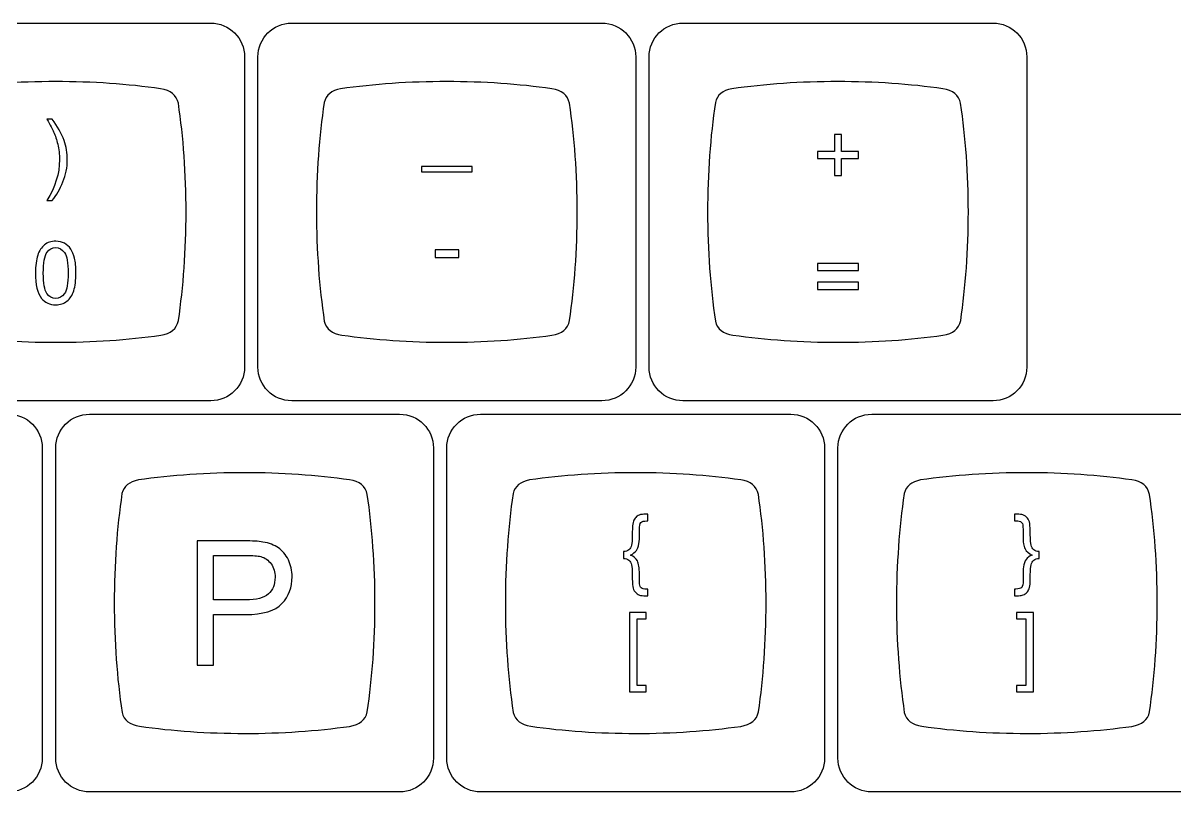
# Model space of a CAD drawing. Header units: millimetres. Extents: x -493 to 473, y -489 to 489.
# Drawn here: x -279.6 to -223.5, y -289.8 to -252.3 of the extents above; entities that cross this region are included whole.
import ezdxf

# ---------------------------------------------------------------- set-up
doc = ezdxf.new("R2010")
doc.units = ezdxf.units.MM
doc.header["$MEASUREMENT"] = 0
doc.layers.add('Layer 1', color=7, linetype='Continuous')

msp = doc.modelspace()

# ---------------------------------------------------------------- linework, layer by layer
at = {"layer": 'Layer 1', "color": 169}
for points in [[(-285.523, -270.7455), (-285.523, -270.7455), (-270.4156, -270.7455), (-270.4156, -270.7455), (-270.4156, -270.7455), (-269.5101, -270.7455), (-268.7693, -270.0047), (-268.7693, -269.0992), (-268.7693, -269.0992), (-268.7693, -269.0992), (-268.7693, -253.9918), (-268.7693, -253.9918), (-268.7693, -253.9918), (-268.7693, -253.0863), (-269.5101, -252.3455), (-270.4156, -252.3455), (-270.4156, -252.3455), (-270.4156, -252.3455), (-285.523, -252.3455), (-285.523, -252.3455), (-285.523, -252.3455), (-286.4285, -252.3455), (-287.1693, -253.0863), (-287.1693, -253.9918), (-287.1693, -253.9918), (-287.1693, -253.9918), (-287.1693, -269.0992), (-287.1693, -269.0992), (-287.1693, -269.0992), (-287.1693, -270.0047), (-286.4285, -270.7455), (-285.523, -270.7455)], [(-266.473, -270.7455), (-266.473, -270.7455), (-251.3656, -270.7455), (-251.3656, -270.7455), (-251.3656, -270.7455), (-250.4601, -270.7455), (-249.7193, -270.0047), (-249.7193, -269.0992), (-249.7193, -269.0992), (-249.7193, -269.0992), (-249.7193, -253.9918), (-249.7193, -253.9918), (-249.7193, -253.9918), (-249.7193, -253.0863), (-250.4601, -252.3455), (-251.3656, -252.3455), (-251.3656, -252.3455), (-251.3656, -252.3455), (-266.473, -252.3455), (-266.473, -252.3455), (-266.473, -252.3455), (-267.3785, -252.3455), (-268.1193, -253.0863), (-268.1193, -253.9918), (-268.1193, -253.9918), (-268.1193, -253.9918), (-268.1193, -269.0992), (-268.1193, -269.0992), (-268.1193, -269.0992), (-268.1193, -270.0047), (-267.3785, -270.7455), (-266.473, -270.7455)], [(-247.423, -270.7455), (-247.423, -270.7455), (-232.3156, -270.7455), (-232.3156, -270.7455), (-232.3156, -270.7455), (-231.4101, -270.7455), (-230.6693, -270.0047), (-230.6693, -269.0992), (-230.6693, -269.0992), (-230.6693, -269.0992), (-230.6693, -253.9918), (-230.6693, -253.9918), (-230.6693, -253.9918), (-230.6693, -253.0863), (-231.4101, -252.3455), (-232.3156, -252.3455), (-232.3156, -252.3455), (-232.3156, -252.3455), (-247.423, -252.3455), (-247.423, -252.3455), (-247.423, -252.3455), (-248.3285, -252.3455), (-249.0693, -253.0863), (-249.0693, -253.9918), (-249.0693, -253.9918), (-249.0693, -253.9918), (-249.0693, -269.0992), (-249.0693, -269.0992), (-249.0693, -269.0992), (-249.0693, -270.0047), (-248.3285, -270.7455), (-247.423, -270.7455)], [(-295.373, -289.7955), (-295.373, -289.7955), (-280.2656, -289.7955), (-280.2656, -289.7955), (-280.2656, -289.7955), (-279.3601, -289.7955), (-278.6193, -289.0547), (-278.6193, -288.1492), (-278.6193, -288.1492), (-278.6193, -288.1492), (-278.6193, -273.0418), (-278.6193, -273.0418), (-278.6193, -273.0418), (-278.6193, -272.1363), (-279.3601, -271.3955), (-280.2656, -271.3955), (-280.2656, -271.3955), (-280.2656, -271.3955), (-295.373, -271.3955), (-295.373, -271.3955), (-295.373, -271.3955), (-296.2785, -271.3955), (-297.0193, -272.1363), (-297.0193, -273.0418), (-297.0193, -273.0418), (-297.0193, -273.0418), (-297.0193, -288.1492), (-297.0193, -288.1492), (-297.0193, -288.1492), (-297.0193, -289.0547), (-296.2785, -289.7955), (-295.373, -289.7955)], [(-276.323, -289.7955), (-276.323, -289.7955), (-261.2156, -289.7955), (-261.2156, -289.7955), (-261.2156, -289.7955), (-260.3101, -289.7955), (-259.5693, -289.0547), (-259.5693, -288.1492), (-259.5693, -288.1492), (-259.5693, -288.1492), (-259.5693, -273.0418), (-259.5693, -273.0418), (-259.5693, -273.0418), (-259.5693, -272.1363), (-260.3101, -271.3955), (-261.2156, -271.3955), (-261.2156, -271.3955), (-261.2156, -271.3955), (-276.323, -271.3955), (-276.323, -271.3955), (-276.323, -271.3955), (-277.2285, -271.3955), (-277.9693, -272.1363), (-277.9693, -273.0418), (-277.9693, -273.0418), (-277.9693, -273.0418), (-277.9693, -288.1492), (-277.9693, -288.1492), (-277.9693, -288.1492), (-277.9693, -289.0547), (-277.2285, -289.7955), (-276.323, -289.7955)], [(-257.273, -289.7955), (-257.273, -289.7955), (-242.1656, -289.7955), (-242.1656, -289.7955), (-242.1656, -289.7955), (-241.2601, -289.7955), (-240.5193, -289.0547), (-240.5193, -288.1492), (-240.5193, -288.1492), (-240.5193, -288.1492), (-240.5193, -273.0418), (-240.5193, -273.0418), (-240.5193, -273.0418), (-240.5193, -272.1363), (-241.2601, -271.3955), (-242.1656, -271.3955), (-242.1656, -271.3955), (-242.1656, -271.3955), (-257.273, -271.3955), (-257.273, -271.3955), (-257.273, -271.3955), (-258.1785, -271.3955), (-258.9193, -272.1363), (-258.9193, -273.0418), (-258.9193, -273.0418), (-258.9193, -273.0418), (-258.9193, -288.1492), (-258.9193, -288.1492), (-258.9193, -288.1492), (-258.9193, -289.0547), (-258.1785, -289.7955), (-257.273, -289.7955)], [(-238.223, -289.7955), (-238.223, -289.7955), (-223.1156, -289.7955), (-223.1156, -289.7955), (-223.1156, -289.7955), (-222.2101, -289.7955), (-221.4693, -289.0547), (-221.4693, -288.1492), (-221.4693, -288.1492), (-221.4693, -288.1492), (-221.4693, -273.0418), (-221.4693, -273.0418), (-221.4693, -273.0418), (-221.4693, -272.1363), (-222.2101, -271.3955), (-223.1156, -271.3955), (-223.1156, -271.3955), (-223.1156, -271.3955), (-238.223, -271.3955), (-238.223, -271.3955), (-238.223, -271.3955), (-239.1285, -271.3955), (-239.8693, -272.1363), (-239.8693, -273.0418), (-239.8693, -273.0418), (-239.8693, -273.0418), (-239.8693, -288.1492), (-239.8693, -288.1492), (-239.8693, -288.1492), (-239.8693, -289.0547), (-239.1285, -289.7955), (-238.223, -289.7955)]]:
    msp.add_open_spline(points, degree=3, knots=[0, 0, 0, 0, 0.1111111, 0.1111111, 0.1111111, 0.1111111, 0.2222222, 0.2222222, 0.2222222, 0.2222222, 0.3333333, 0.3333333, 0.3333333, 0.3333333, 0.4444444, 0.4444444, 0.4444444, 0.4444444, 0.5555556, 0.5555556, 0.5555556, 0.5555556, 0.6666667, 0.6666667, 0.6666667, 0.6666667, 0.7777778, 0.7777778, 0.7777778, 0.7777778, 1, 1, 1, 1], dxfattribs=at)
at = {"layer": 'Layer 1', "color": 159}
for points in [[(-277.9691, -255.196), (-276.1785, -255.1965), (-274.4586, -255.3194), (-272.8564, -255.5449), (-272.8564, -255.5449), (-272.8564, -255.5449), (-272.8564, -255.545), (-272.8564, -255.545), (-272.8564, -255.545), (-272.3696, -255.6179), (-272.0797, -255.8505), (-271.9925, -256.2552), (-271.9925, -256.2552), (-271.7505, -257.9081), (-271.6182, -259.6897), (-271.6178, -261.5475), (-271.6178, -261.5475), (-271.6173, -263.4052), (-271.7488, -265.1868), (-271.99, -266.8397), (-271.99, -266.8397), (-272.077, -267.2439), (-272.3663, -267.4763), (-272.852, -267.5492), (-272.852, -267.5492), (-274.4545, -267.7741), (-276.1749, -267.8963), (-277.9662, -267.8959), (-277.9662, -267.8959), (-279.758, -267.8955), (-281.479, -267.7723), (-283.082, -267.5465), (-283.082, -267.5465), (-283.082, -267.5465), (-283.0819, -267.5461), (-283.0819, -267.5461), (-283.0819, -267.5461), (-283.5549, -267.4753), (-283.8421, -267.2536), (-283.938, -266.8696), (-283.938, -266.8696), (-284.183, -265.2075), (-284.3171, -263.4146), (-284.3175, -261.5445), (-284.3175, -261.5445), (-284.318, -259.6727), (-284.1845, -257.8783), (-283.9399, -256.215), (-283.9399, -256.215), (-283.8473, -255.8481), (-283.5793, -255.6301), (-283.1405, -255.5509), (-283.1405, -255.5509), (-281.5218, -255.3208), (-279.7817, -255.1956), (-277.9691, -255.196)], [(-258.9191, -255.196), (-257.1285, -255.1965), (-255.4086, -255.3194), (-253.8064, -255.5449), (-253.8064, -255.5449), (-253.8064, -255.5449), (-253.8064, -255.545), (-253.8064, -255.545), (-253.8064, -255.545), (-253.3196, -255.6179), (-253.0297, -255.8505), (-252.9425, -256.2552), (-252.9425, -256.2552), (-252.7005, -257.9081), (-252.5682, -259.6897), (-252.5678, -261.5475), (-252.5678, -261.5475), (-252.5673, -263.4052), (-252.6988, -265.1868), (-252.94, -266.8397), (-252.94, -266.8397), (-253.027, -267.2439), (-253.3163, -267.4763), (-253.802, -267.5492), (-253.802, -267.5492), (-255.4045, -267.7741), (-257.1249, -267.8963), (-258.9162, -267.8959), (-258.9162, -267.8959), (-260.708, -267.8955), (-262.429, -267.7723), (-264.032, -267.5465), (-264.032, -267.5465), (-264.032, -267.5465), (-264.0319, -267.5461), (-264.0319, -267.5461), (-264.0319, -267.5461), (-264.5049, -267.4753), (-264.7921, -267.2536), (-264.888, -266.8696), (-264.888, -266.8696), (-265.133, -265.2075), (-265.2671, -263.4146), (-265.2675, -261.5445), (-265.2675, -261.5445), (-265.268, -259.6727), (-265.1345, -257.8783), (-264.8899, -256.215), (-264.8899, -256.215), (-264.7973, -255.8481), (-264.5293, -255.6301), (-264.0905, -255.5509), (-264.0905, -255.5509), (-262.4718, -255.3208), (-260.7317, -255.1956), (-258.9191, -255.196)], [(-239.8691, -255.196), (-238.0785, -255.1965), (-236.3586, -255.3194), (-234.7564, -255.5449), (-234.7564, -255.5449), (-234.7564, -255.5449), (-234.7564, -255.545), (-234.7564, -255.545), (-234.7564, -255.545), (-234.2696, -255.6179), (-233.9797, -255.8505), (-233.8925, -256.2552), (-233.8925, -256.2552), (-233.6505, -257.9081), (-233.5182, -259.6897), (-233.5178, -261.5475), (-233.5178, -261.5475), (-233.5173, -263.4052), (-233.6488, -265.1868), (-233.89, -266.8397), (-233.89, -266.8397), (-233.977, -267.2439), (-234.2663, -267.4763), (-234.752, -267.5492), (-234.752, -267.5492), (-236.3545, -267.7741), (-238.0749, -267.8963), (-239.8662, -267.8959), (-239.8662, -267.8959), (-241.658, -267.8955), (-243.379, -267.7723), (-244.982, -267.5465), (-244.982, -267.5465), (-244.982, -267.5465), (-244.9819, -267.5461), (-244.9819, -267.5461), (-244.9819, -267.5461), (-245.4549, -267.4753), (-245.7421, -267.2536), (-245.838, -266.8696), (-245.838, -266.8696), (-246.083, -265.2075), (-246.2171, -263.4146), (-246.2175, -261.5445), (-246.2175, -261.5445), (-246.218, -259.6727), (-246.0845, -257.8783), (-245.8399, -256.215), (-245.8399, -256.215), (-245.7473, -255.8481), (-245.4793, -255.6301), (-245.0405, -255.5509), (-245.0405, -255.5509), (-243.4218, -255.3208), (-241.6817, -255.1956), (-239.8691, -255.196)], [(-268.7691, -274.246), (-266.9785, -274.2465), (-265.2586, -274.3694), (-263.6564, -274.5949), (-263.6564, -274.5949), (-263.6564, -274.5949), (-263.6564, -274.595), (-263.6564, -274.595), (-263.6564, -274.595), (-263.1696, -274.6679), (-262.8797, -274.9005), (-262.7925, -275.3052), (-262.7925, -275.3052), (-262.5505, -276.9581), (-262.4182, -278.7397), (-262.4178, -280.5975), (-262.4178, -280.5975), (-262.4173, -282.4552), (-262.5488, -284.2368), (-262.79, -285.8897), (-262.79, -285.8897), (-262.877, -286.2939), (-263.1663, -286.5263), (-263.652, -286.5992), (-263.652, -286.5992), (-265.2545, -286.8241), (-266.9749, -286.9463), (-268.7662, -286.9459), (-268.7662, -286.9459), (-270.558, -286.9455), (-272.279, -286.8223), (-273.882, -286.5965), (-273.882, -286.5965), (-273.882, -286.5965), (-273.8819, -286.5961), (-273.8819, -286.5961), (-273.8819, -286.5961), (-274.3549, -286.5253), (-274.6421, -286.3036), (-274.738, -285.9196), (-274.738, -285.9196), (-274.983, -284.2575), (-275.1171, -282.4646), (-275.1175, -280.5945), (-275.1175, -280.5945), (-275.118, -278.7227), (-274.9845, -276.9283), (-274.7399, -275.265), (-274.7399, -275.265), (-274.6473, -274.8981), (-274.3793, -274.6801), (-273.9405, -274.6009), (-273.9405, -274.6009), (-272.3218, -274.3708), (-270.5817, -274.2456), (-268.7691, -274.246)], [(-249.7191, -274.246), (-247.9285, -274.2465), (-246.2086, -274.3694), (-244.6064, -274.5949), (-244.6064, -274.5949), (-244.6064, -274.5949), (-244.6064, -274.595), (-244.6064, -274.595), (-244.6064, -274.595), (-244.1196, -274.6679), (-243.8297, -274.9005), (-243.7425, -275.3052), (-243.7425, -275.3052), (-243.5005, -276.9581), (-243.3682, -278.7397), (-243.3678, -280.5975), (-243.3678, -280.5975), (-243.3673, -282.4552), (-243.4988, -284.2368), (-243.74, -285.8897), (-243.74, -285.8897), (-243.827, -286.2939), (-244.1163, -286.5263), (-244.602, -286.5992), (-244.602, -286.5992), (-246.2045, -286.8241), (-247.9249, -286.9463), (-249.7162, -286.9459), (-249.7162, -286.9459), (-251.508, -286.9455), (-253.229, -286.8223), (-254.832, -286.5965), (-254.832, -286.5965), (-254.832, -286.5965), (-254.8319, -286.5961), (-254.8319, -286.5961), (-254.8319, -286.5961), (-255.3049, -286.5253), (-255.5921, -286.3036), (-255.688, -285.9196), (-255.688, -285.9196), (-255.933, -284.2575), (-256.0671, -282.4646), (-256.0675, -280.5945), (-256.0675, -280.5945), (-256.068, -278.7227), (-255.9345, -276.9283), (-255.6899, -275.265), (-255.6899, -275.265), (-255.5973, -274.8981), (-255.3293, -274.6801), (-254.8905, -274.6009), (-254.8905, -274.6009), (-253.2718, -274.3708), (-251.5317, -274.2456), (-249.7191, -274.246)], [(-230.6691, -274.246), (-228.8785, -274.2465), (-227.1586, -274.3694), (-225.5564, -274.5949), (-225.5564, -274.5949), (-225.5564, -274.5949), (-225.5564, -274.595), (-225.5564, -274.595), (-225.5564, -274.595), (-225.0696, -274.6679), (-224.7797, -274.9005), (-224.6925, -275.3052), (-224.6925, -275.3052), (-224.4505, -276.9581), (-224.3182, -278.7397), (-224.3178, -280.5975), (-224.3178, -280.5975), (-224.3173, -282.4552), (-224.4488, -284.2368), (-224.69, -285.8897), (-224.69, -285.8897), (-224.777, -286.2939), (-225.0663, -286.5263), (-225.552, -286.5992), (-225.552, -286.5992), (-227.1545, -286.8241), (-228.8749, -286.9463), (-230.6662, -286.9459), (-230.6662, -286.9459), (-232.458, -286.9455), (-234.179, -286.8223), (-235.782, -286.5965), (-235.782, -286.5965), (-235.782, -286.5965), (-235.7819, -286.5961), (-235.7819, -286.5961), (-235.7819, -286.5961), (-236.2549, -286.5253), (-236.5421, -286.3036), (-236.638, -285.9196), (-236.638, -285.9196), (-236.883, -284.2575), (-237.0171, -282.4646), (-237.0175, -280.5945), (-237.0175, -280.5945), (-237.018, -278.7227), (-236.8845, -276.9283), (-236.6399, -275.265), (-236.6399, -275.265), (-236.5473, -274.8981), (-236.2793, -274.6801), (-235.8405, -274.6009), (-235.8405, -274.6009), (-234.2218, -274.3708), (-232.4817, -274.2456), (-230.6691, -274.246)]]:
    msp.add_open_spline(points, degree=3, knots=[0, 0, 0, 0, 0.0666667, 0.0666667, 0.0666667, 0.0666667, 0.1333333, 0.1333333, 0.1333333, 0.1333333, 0.2, 0.2, 0.2, 0.2, 0.2666667, 0.2666667, 0.2666667, 0.2666667, 0.3333333, 0.3333333, 0.3333333, 0.3333333, 0.4, 0.4, 0.4, 0.4, 0.4666667, 0.4666667, 0.4666667, 0.4666667, 0.5333333, 0.5333333, 0.5333333, 0.5333333, 0.6, 0.6, 0.6, 0.6, 0.6666667, 0.6666667, 0.6666667, 0.6666667, 0.7333333, 0.7333333, 0.7333333, 0.7333333, 0.8, 0.8, 0.8, 0.8, 0.8666667, 0.8666667, 0.8666667, 0.8666667, 1, 1, 1, 1], dxfattribs=at)
at = {"layer": 'Layer 1', "color": 132}
for points, knots in [([(-278.1346, -260.9947), (-278.1346, -260.9947), (-278.4013, -260.9947), (-278.4013, -260.9947), (-278.4013, -260.9947), (-277.9892, -260.3336), (-277.7832, -259.6718), (-277.7832, -259.0093), (-277.7832, -259.0093), (-277.7832, -258.7503), (-277.8128, -258.4935), (-277.8721, -258.2388), (-277.8721, -258.2388), (-277.9187, -258.0321), (-277.9843, -257.8338), (-278.0682, -257.6433), (-278.0682, -257.6433), (-278.1219, -257.5199), (-278.2333, -257.3131), (-278.4013, -257.0239), (-278.4013, -257.0239), (-278.4013, -257.0239), (-278.1346, -257.0239), (-278.1346, -257.0239), (-278.1346, -257.0239), (-277.8763, -257.3696), (-277.6851, -257.7167), (-277.561, -258.0652), (-277.561, -258.0652), (-277.4551, -258.3651), (-277.4022, -258.6791), (-277.4022, -259.0072), (-277.4022, -259.0072), (-277.4022, -259.379), (-277.4735, -259.7388), (-277.616, -260.0859), (-277.616, -260.0859), (-277.7578, -260.4331), (-277.9307, -260.7358), (-278.1346, -260.9947)], [0, 0, 0, 0, 0.0909091, 0.0909091, 0.0909091, 0.0909091, 0.1818182, 0.1818182, 0.1818182, 0.1818182, 0.2727273, 0.2727273, 0.2727273, 0.2727273, 0.3636364, 0.3636364, 0.3636364, 0.3636364, 0.4545455, 0.4545455, 0.4545455, 0.4545455, 0.5454545, 0.5454545, 0.5454545, 0.5454545, 0.6363636, 0.6363636, 0.6363636, 0.6363636, 0.7272727, 0.7272727, 0.7272727, 0.7272727, 0.8181818, 0.8181818, 0.8181818, 0.8181818, 1, 1, 1, 1]), ([(-240.0433, -259.7776), (-240.0433, -259.7776), (-240.0433, -258.9479), (-240.0433, -258.9479), (-240.0433, -258.9479), (-240.0433, -258.9479), (-240.8688, -258.9479), (-240.8688, -258.9479), (-240.8688, -258.9479), (-240.8688, -258.9479), (-240.8688, -258.6008), (-240.8688, -258.6008), (-240.8688, -258.6008), (-240.8688, -258.6008), (-240.0433, -258.6008), (-240.0433, -258.6008), (-240.0433, -258.6008), (-240.0433, -258.6008), (-240.0433, -257.7753), (-240.0433, -257.7753), (-240.0433, -257.7753), (-240.0433, -257.7753), (-239.692, -257.7753), (-239.692, -257.7753), (-239.692, -257.7753), (-239.692, -257.7753), (-239.692, -258.6008), (-239.692, -258.6008), (-239.692, -258.6008), (-239.692, -258.6008), (-238.8665, -258.6008), (-238.8665, -258.6008), (-238.8665, -258.6008), (-238.8665, -258.6008), (-238.8665, -258.9479), (-238.8665, -258.9479), (-238.8665, -258.9479), (-238.8665, -258.9479), (-239.692, -258.9479), (-239.692, -258.9479), (-239.692, -258.9479), (-239.692, -258.9479), (-239.692, -259.7776), (-239.692, -259.7776), (-239.692, -259.7776), (-239.692, -259.7776), (-240.0433, -259.7776), (-240.0433, -259.7776)], [0, 0, 0, 0, 0.0769231, 0.0769231, 0.0769231, 0.0769231, 0.1538462, 0.1538462, 0.1538462, 0.1538462, 0.2307692, 0.2307692, 0.2307692, 0.2307692, 0.3076923, 0.3076923, 0.3076923, 0.3076923, 0.3846154, 0.3846154, 0.3846154, 0.3846154, 0.4615385, 0.4615385, 0.4615385, 0.4615385, 0.5384615, 0.5384615, 0.5384615, 0.5384615, 0.6153846, 0.6153846, 0.6153846, 0.6153846, 0.6923077, 0.6923077, 0.6923077, 0.6923077, 0.7692308, 0.7692308, 0.7692308, 0.7692308, 0.8461538, 0.8461538, 0.8461538, 0.8461538, 1, 1, 1, 1]), ([(-260.1496, -259.5998), (-260.1496, -259.5998), (-260.1496, -259.3331), (-260.1496, -259.3331), (-260.1496, -259.3331), (-260.1496, -259.3331), (-257.6858, -259.3331), (-257.6858, -259.3331), (-257.6858, -259.3331), (-257.6858, -259.3331), (-257.6858, -259.5998), (-257.6858, -259.5998), (-257.6858, -259.5998), (-257.6858, -259.5998), (-260.1496, -259.5998), (-260.1496, -259.5998)], [0, 0, 0, 0, 0.2, 0.2, 0.2, 0.2, 0.4, 0.4, 0.4, 0.4, 0.6, 0.6, 0.6, 0.6, 1, 1, 1, 1]), ([(-278.954, -264.5215), (-278.954, -264.1638), (-278.9173, -263.8745), (-278.8439, -263.6558), (-278.8439, -263.6558), (-278.7699, -263.4364), (-278.6605, -263.2678), (-278.5151, -263.1499), (-278.5151, -263.1499), (-278.3705, -263.0321), (-278.1878, -262.9736), (-277.9676, -262.9736), (-277.9676, -262.9736), (-277.8054, -262.9736), (-277.6628, -263.006), (-277.5394, -263.0716), (-277.5394, -263.0716), (-277.4166, -263.1372), (-277.315, -263.2318), (-277.236, -263.3553), (-277.236, -263.3553), (-277.157, -263.478), (-277.0949, -263.6283), (-277.0497, -263.8054), (-277.0497, -263.8054), (-277.0039, -263.9825), (-276.9813, -264.2217), (-276.9813, -264.5215), (-276.9813, -264.5215), (-276.9813, -264.8771), (-277.018, -265.165), (-277.0906, -265.3837), (-277.0906, -265.3837), (-277.1633, -265.6031), (-277.2727, -265.7718), (-277.418, -265.8903), (-277.418, -265.8903), (-277.5627, -266.0088), (-277.7461, -266.0681), (-277.9676, -266.0681), (-277.9676, -266.0681), (-278.259, -266.0681), (-278.4883, -265.9644), (-278.6548, -265.7562), (-278.6548, -265.7562), (-278.8545, -265.5022), (-278.954, -265.0909), (-278.954, -264.5215)], [0, 0, 0, 0, 0.0769231, 0.0769231, 0.0769231, 0.0769231, 0.1538462, 0.1538462, 0.1538462, 0.1538462, 0.2307692, 0.2307692, 0.2307692, 0.2307692, 0.3076923, 0.3076923, 0.3076923, 0.3076923, 0.3846154, 0.3846154, 0.3846154, 0.3846154, 0.4615385, 0.4615385, 0.4615385, 0.4615385, 0.5384615, 0.5384615, 0.5384615, 0.5384615, 0.6153846, 0.6153846, 0.6153846, 0.6153846, 0.6923077, 0.6923077, 0.6923077, 0.6923077, 0.7692308, 0.7692308, 0.7692308, 0.7692308, 0.8461538, 0.8461538, 0.8461538, 0.8461538, 1, 1, 1, 1]), ([(-278.573, -264.5229), (-278.573, -265.0218), (-278.5151, -265.3534), (-278.3987, -265.5171), (-278.3987, -265.5171), (-278.2823, -265.6815), (-278.1384, -265.7633), (-277.9676, -265.7633), (-277.9676, -265.7633), (-277.7969, -265.7633), (-277.653, -265.6808), (-277.5366, -265.5164), (-277.5366, -265.5164), (-277.4201, -265.3513), (-277.3623, -265.0204), (-277.3623, -264.5229), (-277.3623, -264.5229), (-277.3623, -264.0241), (-277.4201, -263.6925), (-277.5366, -263.5288), (-277.5366, -263.5288), (-277.6523, -263.3644), (-277.7976, -263.2826), (-277.9719, -263.2826), (-277.9719, -263.2826), (-278.1426, -263.2826), (-278.2795, -263.3553), (-278.3818, -263.4999), (-278.3818, -263.4999), (-278.5095, -263.684), (-278.573, -264.0255), (-278.573, -264.5229)], [0, 0, 0, 0, 0.1111111, 0.1111111, 0.1111111, 0.1111111, 0.2222222, 0.2222222, 0.2222222, 0.2222222, 0.3333333, 0.3333333, 0.3333333, 0.3333333, 0.4444444, 0.4444444, 0.4444444, 0.4444444, 0.5555556, 0.5555556, 0.5555556, 0.5555556, 0.6666667, 0.6666667, 0.6666667, 0.6666667, 0.7777778, 0.7777778, 0.7777778, 0.7777778, 1, 1, 1, 1]), ([(-259.4826, -263.7588), (-259.4826, -263.7588), (-259.4826, -263.3863), (-259.4826, -263.3863), (-259.4826, -263.3863), (-259.4826, -263.3863), (-258.3311, -263.3863), (-258.3311, -263.3863), (-258.3311, -263.3863), (-258.3311, -263.3863), (-258.3311, -263.7588), (-258.3311, -263.7588), (-258.3311, -263.7588), (-258.3311, -263.7588), (-259.4826, -263.7588), (-259.4826, -263.7588)], [0, 0, 0, 0, 0.2, 0.2, 0.2, 0.2, 0.4, 0.4, 0.4, 0.4, 0.6, 0.6, 0.6, 0.6, 1, 1, 1, 1]), ([(-238.8707, -264.3981), (-238.8707, -264.3981), (-240.8688, -264.3981), (-240.8688, -264.3981), (-240.8688, -264.3981), (-240.8688, -264.3981), (-240.8688, -264.051), (-240.8688, -264.051), (-240.8688, -264.051), (-240.8688, -264.051), (-238.8707, -264.051), (-238.8707, -264.051), (-238.8707, -264.051), (-238.8707, -264.051), (-238.8707, -264.3981), (-238.8707, -264.3981)], [0, 0, 0, 0, 0.2, 0.2, 0.2, 0.2, 0.4, 0.4, 0.4, 0.4, 0.6, 0.6, 0.6, 0.6, 1, 1, 1, 1]), ([(-238.8707, -265.3167), (-238.8707, -265.3167), (-240.8688, -265.3167), (-240.8688, -265.3167), (-240.8688, -265.3167), (-240.8688, -265.3167), (-240.8688, -264.9696), (-240.8688, -264.9696), (-240.8688, -264.9696), (-240.8688, -264.9696), (-238.8707, -264.9696), (-238.8707, -264.9696), (-238.8707, -264.9696), (-238.8707, -264.9696), (-238.8707, -265.3167), (-238.8707, -265.3167)], [0, 0, 0, 0, 0.2, 0.2, 0.2, 0.2, 0.4, 0.4, 0.4, 0.4, 0.6, 0.6, 0.6, 0.6, 1, 1, 1, 1]), ([(-250.3146, -278.0852), (-250.208, -278.0824), (-250.1212, -278.0542), (-250.0542, -277.9992), (-250.0542, -277.9992), (-249.9872, -277.9448), (-249.942, -277.8701), (-249.9202, -277.7755), (-249.9202, -277.7755), (-249.8983, -277.6803), (-249.8863, -277.518), (-249.8849, -277.288), (-249.8849, -277.288), (-249.8842, -277.058), (-249.8807, -276.9063), (-249.8743, -276.8329), (-249.8743, -276.8329), (-249.8616, -276.7172), (-249.839, -276.6248), (-249.8052, -276.5542), (-249.8052, -276.5542), (-249.772, -276.4844), (-249.7304, -276.4279), (-249.681, -276.3856), (-249.681, -276.3856), (-249.6316, -276.3439), (-249.5681, -276.3115), (-249.4912, -276.2896), (-249.4912, -276.2896), (-249.439, -276.2762), (-249.3543, -276.2692), (-249.2358, -276.2692), (-249.2358, -276.2692), (-249.2358, -276.2692), (-249.1208, -276.2692), (-249.1208, -276.2692), (-249.1208, -276.2692), (-249.1208, -276.2692), (-249.1208, -276.5951), (-249.1208, -276.5951), (-249.1208, -276.5951), (-249.1208, -276.5951), (-249.1843, -276.5951), (-249.1843, -276.5951), (-249.1843, -276.5951), (-249.3261, -276.5951), (-249.4199, -276.6212), (-249.4665, -276.6727), (-249.4665, -276.6727), (-249.5124, -276.7242), (-249.5356, -276.8392), (-249.5356, -277.0185), (-249.5356, -277.0185), (-249.5356, -277.379), (-249.5434, -277.6069), (-249.5589, -277.7021), (-249.5589, -277.7021), (-249.5836, -277.8496), (-249.6267, -277.9632), (-249.6866, -278.0429), (-249.6866, -278.0429), (-249.7473, -278.1226), (-249.8418, -278.1939), (-249.9717, -278.2553), (-249.9717, -278.2553), (-249.8186, -278.3188), (-249.7078, -278.4154), (-249.6387, -278.5453), (-249.6387, -278.5453), (-249.5702, -278.6751), (-249.5356, -278.8882), (-249.5356, -279.1838), (-249.5356, -279.1838), (-249.5356, -279.4519), (-249.5342, -279.6113), (-249.5314, -279.6621), (-249.5314, -279.6621), (-249.5201, -279.756), (-249.4926, -279.8209), (-249.4482, -279.8583), (-249.4482, -279.8583), (-249.403, -279.8957), (-249.3155, -279.914), (-249.185, -279.914), (-249.185, -279.914), (-249.185, -279.914), (-249.1208, -279.914), (-249.1208, -279.914), (-249.1208, -279.914), (-249.1208, -279.914), (-249.1208, -280.24), (-249.1208, -280.24), (-249.1208, -280.24), (-249.1208, -280.24), (-249.2365, -280.24), (-249.2365, -280.24), (-249.2365, -280.24), (-249.3712, -280.24), (-249.4693, -280.2287), (-249.53, -280.2068), (-249.53, -280.2068), (-249.6175, -280.1751), (-249.6909, -280.1243), (-249.7487, -280.053), (-249.7487, -280.053), (-249.8066, -279.9825), (-249.844, -279.8929), (-249.8609, -279.7842), (-249.8609, -279.7842), (-249.8785, -279.6756), (-249.8877, -279.497), (-249.8891, -279.2494), (-249.8891, -279.2494), (-249.8905, -279.0018), (-249.9025, -278.8303), (-249.9244, -278.7358), (-249.9244, -278.7358), (-249.9463, -278.6405), (-249.99, -278.5657), (-250.0563, -278.5107), (-250.0563, -278.5107), (-250.1234, -278.4557), (-250.2087, -278.4267), (-250.3146, -278.4239), (-250.3146, -278.4239), (-250.3146, -278.4239), (-250.3146, -278.0852), (-250.3146, -278.0852)], [0, 0, 0, 0, 0.030303, 0.030303, 0.030303, 0.030303, 0.0606061, 0.0606061, 0.0606061, 0.0606061, 0.0909091, 0.0909091, 0.0909091, 0.0909091, 0.1212121, 0.1212121, 0.1212121, 0.1212121, 0.1515152, 0.1515152, 0.1515152, 0.1515152, 0.1818182, 0.1818182, 0.1818182, 0.1818182, 0.2121212, 0.2121212, 0.2121212, 0.2121212, 0.2424242, 0.2424242, 0.2424242, 0.2424242, 0.2727273, 0.2727273, 0.2727273, 0.2727273, 0.3030303, 0.3030303, 0.3030303, 0.3030303, 0.3333333, 0.3333333, 0.3333333, 0.3333333, 0.3636364, 0.3636364, 0.3636364, 0.3636364, 0.3939394, 0.3939394, 0.3939394, 0.3939394, 0.4242424, 0.4242424, 0.4242424, 0.4242424, 0.4545455, 0.4545455, 0.4545455, 0.4545455, 0.4848485, 0.4848485, 0.4848485, 0.4848485, 0.5151515, 0.5151515, 0.5151515, 0.5151515, 0.5454545, 0.5454545, 0.5454545, 0.5454545, 0.5757576, 0.5757576, 0.5757576, 0.5757576, 0.6060606, 0.6060606, 0.6060606, 0.6060606, 0.6363636, 0.6363636, 0.6363636, 0.6363636, 0.6666667, 0.6666667, 0.6666667, 0.6666667, 0.6969697, 0.6969697, 0.6969697, 0.6969697, 0.7272727, 0.7272727, 0.7272727, 0.7272727, 0.7575758, 0.7575758, 0.7575758, 0.7575758, 0.7878788, 0.7878788, 0.7878788, 0.7878788, 0.8181818, 0.8181818, 0.8181818, 0.8181818, 0.8484848, 0.8484848, 0.8484848, 0.8484848, 0.8787879, 0.8787879, 0.8787879, 0.8787879, 0.9090909, 0.9090909, 0.9090909, 0.9090909, 0.9393939, 0.9393939, 0.9393939, 0.9393939, 1, 1, 1, 1]), ([(-230.0703, -278.0847), (-230.0703, -278.0847), (-230.0703, -278.4234), (-230.0703, -278.4234), (-230.0703, -278.4234), (-230.1768, -278.4262), (-230.2636, -278.4552), (-230.3307, -278.5102), (-230.3307, -278.5102), (-230.3977, -278.5652), (-230.4428, -278.64), (-230.4647, -278.7338), (-230.4647, -278.7338), (-230.4866, -278.8284), (-230.4986, -278.99), (-230.5, -279.22), (-230.5, -279.22), (-230.5007, -279.45), (-230.5042, -279.601), (-230.5106, -279.6743), (-230.5106, -279.6743), (-230.5233, -279.7908), (-230.5459, -279.8839), (-230.5797, -279.9537), (-230.5797, -279.9537), (-230.6136, -280.0229), (-230.6552, -280.0786), (-230.7053, -280.121), (-230.7053, -280.121), (-230.7547, -280.1626), (-230.8182, -280.195), (-230.8958, -280.2169), (-230.8958, -280.2169), (-230.948, -280.2317), (-231.0334, -280.2395), (-231.1526, -280.2395), (-231.1526, -280.2395), (-231.1526, -280.2395), (-231.2683, -280.2395), (-231.2683, -280.2395), (-231.2683, -280.2395), (-231.2683, -280.2395), (-231.2683, -279.9135), (-231.2683, -279.9135), (-231.2683, -279.9135), (-231.2683, -279.9135), (-231.2041, -279.9135), (-231.2041, -279.9135), (-231.2041, -279.9135), (-231.0609, -279.9135), (-230.9664, -279.8874), (-230.9191, -279.8359), (-230.9191, -279.8359), (-230.8725, -279.7844), (-230.8492, -279.6687), (-230.8492, -279.4888), (-230.8492, -279.4888), (-230.8492, -279.1445), (-230.8436, -278.9272), (-230.8323, -278.8347), (-230.8323, -278.8347), (-230.8104, -278.6823), (-230.766, -278.5603), (-230.6997, -278.4686), (-230.6997, -278.4686), (-230.6326, -278.3768), (-230.5388, -278.3063), (-230.4167, -278.2548), (-230.4167, -278.2548), (-230.5769, -278.1793), (-230.6898, -278.0791), (-230.7554, -277.9549), (-230.7554, -277.9549), (-230.821, -277.83), (-230.8535, -277.6198), (-230.8535, -277.3235), (-230.8535, -277.3235), (-230.8535, -277.0553), (-230.8549, -276.8945), (-230.8577, -276.8423), (-230.8577, -276.8423), (-230.8676, -276.7505), (-230.8944, -276.6856), (-230.9395, -276.6497), (-230.9395, -276.6497), (-230.9847, -276.613), (-231.0729, -276.5946), (-231.2041, -276.5946), (-231.2041, -276.5946), (-231.2041, -276.5946), (-231.2683, -276.5946), (-231.2683, -276.5946), (-231.2683, -276.5946), (-231.2683, -276.5946), (-231.2683, -276.2687), (-231.2683, -276.2687), (-231.2683, -276.2687), (-231.2683, -276.2687), (-231.1526, -276.2687), (-231.1526, -276.2687), (-231.1526, -276.2687), (-231.0179, -276.2687), (-230.9198, -276.2799), (-230.8591, -276.3018), (-230.8591, -276.3018), (-230.7709, -276.3322), (-230.6982, -276.383), (-230.6404, -276.4549), (-230.6404, -276.4549), (-230.5825, -276.5262), (-230.5451, -276.6165), (-230.5282, -276.7251), (-230.5282, -276.7251), (-230.5106, -276.8338), (-230.5014, -277.0123), (-230.5, -277.2607), (-230.5, -277.2607), (-230.4986, -277.5083), (-230.4866, -277.6798), (-230.4647, -277.7736), (-230.4647, -277.7736), (-230.4428, -277.8681), (-230.3977, -277.9429), (-230.3307, -277.998), (-230.3307, -277.998), (-230.2636, -278.053), (-230.1768, -278.0819), (-230.0703, -278.0847)], [0, 0, 0, 0, 0.030303, 0.030303, 0.030303, 0.030303, 0.0606061, 0.0606061, 0.0606061, 0.0606061, 0.0909091, 0.0909091, 0.0909091, 0.0909091, 0.1212121, 0.1212121, 0.1212121, 0.1212121, 0.1515152, 0.1515152, 0.1515152, 0.1515152, 0.1818182, 0.1818182, 0.1818182, 0.1818182, 0.2121212, 0.2121212, 0.2121212, 0.2121212, 0.2424242, 0.2424242, 0.2424242, 0.2424242, 0.2727273, 0.2727273, 0.2727273, 0.2727273, 0.3030303, 0.3030303, 0.3030303, 0.3030303, 0.3333333, 0.3333333, 0.3333333, 0.3333333, 0.3636364, 0.3636364, 0.3636364, 0.3636364, 0.3939394, 0.3939394, 0.3939394, 0.3939394, 0.4242424, 0.4242424, 0.4242424, 0.4242424, 0.4545455, 0.4545455, 0.4545455, 0.4545455, 0.4848485, 0.4848485, 0.4848485, 0.4848485, 0.5151515, 0.5151515, 0.5151515, 0.5151515, 0.5454545, 0.5454545, 0.5454545, 0.5454545, 0.5757576, 0.5757576, 0.5757576, 0.5757576, 0.6060606, 0.6060606, 0.6060606, 0.6060606, 0.6363636, 0.6363636, 0.6363636, 0.6363636, 0.6666667, 0.6666667, 0.6666667, 0.6666667, 0.6969697, 0.6969697, 0.6969697, 0.6969697, 0.7272727, 0.7272727, 0.7272727, 0.7272727, 0.7575758, 0.7575758, 0.7575758, 0.7575758, 0.7878788, 0.7878788, 0.7878788, 0.7878788, 0.8181818, 0.8181818, 0.8181818, 0.8181818, 0.8484848, 0.8484848, 0.8484848, 0.8484848, 0.8787879, 0.8787879, 0.8787879, 0.8787879, 0.9090909, 0.9090909, 0.9090909, 0.9090909, 0.9393939, 0.9393939, 0.9393939, 0.9393939, 1, 1, 1, 1]), ([(-271.085, -283.6266), (-271.085, -283.6266), (-271.085, -277.5644), (-271.085, -277.5644), (-271.085, -277.5644), (-271.085, -277.5644), (-268.7961, -277.5644), (-268.7961, -277.5644), (-268.7961, -277.5644), (-268.394, -277.5644), (-268.0863, -277.5842), (-267.8733, -277.6223), (-267.8733, -277.6223), (-267.5755, -277.6717), (-267.3257, -277.7662), (-267.124, -277.9045), (-267.124, -277.9045), (-266.9222, -278.0442), (-266.7599, -278.239), (-266.6371, -278.4887), (-266.6371, -278.4887), (-266.5144, -278.7385), (-266.4537, -279.0137), (-266.4537, -279.3142), (-266.4537, -279.3142), (-266.4537, -279.8279), (-266.6174, -280.2639), (-266.9462, -280.6195), (-266.9462, -280.6195), (-267.2735, -280.9765), (-267.8676, -281.1543), (-268.7256, -281.1543), (-268.7256, -281.1543), (-268.7256, -281.1543), (-270.2806, -281.1543), (-270.2806, -281.1543), (-270.2806, -281.1543), (-270.2806, -281.1543), (-270.2806, -283.6266), (-270.2806, -283.6266), (-270.2806, -283.6266), (-270.2806, -283.6266), (-271.085, -283.6266), (-271.085, -283.6266)], [0, 0, 0, 0, 0.0833333, 0.0833333, 0.0833333, 0.0833333, 0.1666667, 0.1666667, 0.1666667, 0.1666667, 0.25, 0.25, 0.25, 0.25, 0.3333333, 0.3333333, 0.3333333, 0.3333333, 0.4166667, 0.4166667, 0.4166667, 0.4166667, 0.5, 0.5, 0.5, 0.5, 0.5833333, 0.5833333, 0.5833333, 0.5833333, 0.6666667, 0.6666667, 0.6666667, 0.6666667, 0.75, 0.75, 0.75, 0.75, 0.8333333, 0.8333333, 0.8333333, 0.8333333, 1, 1, 1, 1]), ([(-270.2806, -280.4431), (-270.2806, -280.4431), (-268.7143, -280.4431), (-268.7143, -280.4431), (-268.7143, -280.4431), (-268.195, -280.4431), (-267.8281, -280.3472), (-267.6094, -280.1538), (-267.6094, -280.1538), (-267.3921, -279.9605), (-267.2834, -279.6896), (-267.2834, -279.3382), (-267.2834, -279.3382), (-267.2834, -279.0856), (-267.3469, -278.8683), (-267.4753, -278.6877), (-267.4753, -278.6877), (-267.6037, -278.5071), (-267.7731, -278.3871), (-267.9819, -278.3293), (-267.9819, -278.3293), (-268.1174, -278.294), (-268.3672, -278.2756), (-268.7298, -278.2756), (-268.7298, -278.2756), (-268.7298, -278.2756), (-270.2806, -278.2756), (-270.2806, -278.2756), (-270.2806, -278.2756), (-270.2806, -278.2756), (-270.2806, -280.4431), (-270.2806, -280.4431)], [0, 0, 0, 0, 0.1111111, 0.1111111, 0.1111111, 0.1111111, 0.2222222, 0.2222222, 0.2222222, 0.2222222, 0.3333333, 0.3333333, 0.3333333, 0.3333333, 0.4444444, 0.4444444, 0.4444444, 0.4444444, 0.5555556, 0.5555556, 0.5555556, 0.5555556, 0.6666667, 0.6666667, 0.6666667, 0.6666667, 0.7777778, 0.7777778, 0.7777778, 0.7777778, 1, 1, 1, 1]), ([(-250.0263, -284.9227), (-250.0263, -284.9227), (-250.0263, -281.0493), (-250.0263, -281.0493), (-250.0263, -281.0493), (-250.0263, -281.0493), (-249.2051, -281.0493), (-249.2051, -281.0493), (-249.2051, -281.0493), (-249.2051, -281.0493), (-249.2051, -281.3583), (-249.2051, -281.3583), (-249.2051, -281.3583), (-249.2051, -281.3583), (-249.6538, -281.3583), (-249.6538, -281.3583), (-249.6538, -281.3583), (-249.6538, -281.3583), (-249.6538, -284.6137), (-249.6538, -284.6137), (-249.6538, -284.6137), (-249.6538, -284.6137), (-249.2051, -284.6137), (-249.2051, -284.6137), (-249.2051, -284.6137), (-249.2051, -284.6137), (-249.2051, -284.9227), (-249.2051, -284.9227), (-249.2051, -284.9227), (-249.2051, -284.9227), (-250.0263, -284.9227), (-250.0263, -284.9227)], [0, 0, 0, 0, 0.1111111, 0.1111111, 0.1111111, 0.1111111, 0.2222222, 0.2222222, 0.2222222, 0.2222222, 0.3333333, 0.3333333, 0.3333333, 0.3333333, 0.4444444, 0.4444444, 0.4444444, 0.4444444, 0.5555556, 0.5555556, 0.5555556, 0.5555556, 0.6666667, 0.6666667, 0.6666667, 0.6666667, 0.7777778, 0.7777778, 0.7777778, 0.7777778, 1, 1, 1, 1]), ([(-230.3451, -284.9222), (-230.3451, -284.9222), (-231.1664, -284.9222), (-231.1664, -284.9222), (-231.1664, -284.9222), (-231.1664, -284.9222), (-231.1664, -284.6132), (-231.1664, -284.6132), (-231.1664, -284.6132), (-231.1664, -284.6132), (-230.7176, -284.6132), (-230.7176, -284.6132), (-230.7176, -284.6132), (-230.7176, -284.6132), (-230.7176, -281.3578), (-230.7176, -281.3578), (-230.7176, -281.3578), (-230.7176, -281.3578), (-231.1664, -281.3578), (-231.1664, -281.3578), (-231.1664, -281.3578), (-231.1664, -281.3578), (-231.1664, -281.0488), (-231.1664, -281.0488), (-231.1664, -281.0488), (-231.1664, -281.0488), (-230.3451, -281.0488), (-230.3451, -281.0488), (-230.3451, -281.0488), (-230.3451, -281.0488), (-230.3451, -284.9222), (-230.3451, -284.9222)], [0, 0, 0, 0, 0.1111111, 0.1111111, 0.1111111, 0.1111111, 0.2222222, 0.2222222, 0.2222222, 0.2222222, 0.3333333, 0.3333333, 0.3333333, 0.3333333, 0.4444444, 0.4444444, 0.4444444, 0.4444444, 0.5555556, 0.5555556, 0.5555556, 0.5555556, 0.6666667, 0.6666667, 0.6666667, 0.6666667, 0.7777778, 0.7777778, 0.7777778, 0.7777778, 1, 1, 1, 1])]:
    msp.add_open_spline(points, degree=3, knots=knots, dxfattribs=at)

doc.saveas('drawing.dxf')
